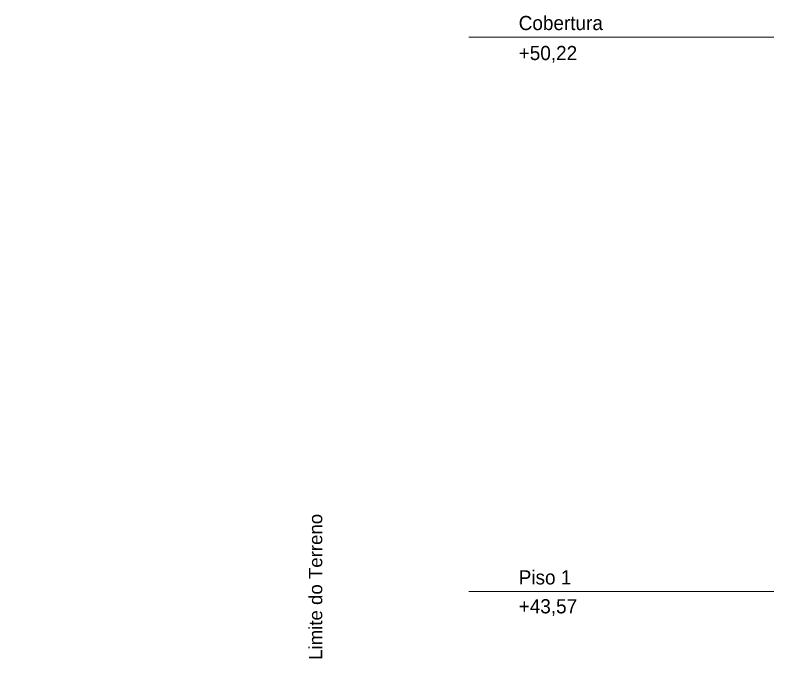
# Model space of a CAD drawing. Header units: metres. Extents: x -111189 to -108577, y -72951 to -72647.
# Drawn here: x -108908.2 to -108899.09, y -72939.45 to -72931.7 of the extents above; entities that cross this region are included whole.
import ezdxf

# ---------------------------------------------------------------- set-up
doc = ezdxf.new("R2010")
doc.units = ezdxf.units.M
doc.header["$MEASUREMENT"] = 0
doc.layers.add('00 - TEXTO GERAL', color=7, linetype='Continuous')
doc.layers.add('12 - COTAS GERAIS', color=7, linetype='Continuous')
doc.styles.add('ESTILO_GERADO_7', font='')
doc.styles.add('ESTILO_GERADO_8', font='')
doc.styles.get('ESTILO_GERADO_7').set_extended_font_data('Helvetica')
doc.styles.get('ESTILO_GERADO_8').set_extended_font_data('OPTIAgency-Gothic')
doc.dimstyles.new('ESTILO_GERADO__5', dxfattribs={"dimtxt": 0.15, "dimasz": 0.114, "dimexe": 0.18, "dimexo": 0.0625, "dimgap": 0, "dimtad": 1, "dimzin": 0, "dimdsep": 46, "dimtxsty": 'ESTILO_GERADO_7', "dimblk": 'ARROWHEAD_2', "dimblk1": 'ARROWHEAD_2', "dimblk2": 'ARROWHEAD_2', "dimcen": 0.09, "dimse1": 1, "dimse2": 1, "dimclrd": 7, "dimclre": 7, "dimclrt": 7, "dimadec": 0, "dimazin": 0, "dimtfac": 1, "dimtdec": 4, "dimtmove": 0, "dimatfit": 3, "dimfxl": 1, "dimtolj": 1, "dimtzin": 0, "dimarcsym": 0})

# ---------------------------------------------------------------- blocks, each defined once
blk = doc.blocks.new('*D1365', base_point=(-108745.4296, -72941.9624))
at = {"layer": '12 - COTAS GERAIS', "color": 7, "linetype": 'Continuous', "lineweight": 5, "transparency": 16777216}
for p, q in [((-108911.4752, -72934.9371), (-108911.3252, -72935.0237)), ((-108911.2877, -72934.9804), (-108911.5127, -72934.9804)), ((-108911.4002, -72938.6124), (-108911.4002, -72934.9804)), ((-108911.4752, -72938.5691), (-108911.3252, -72938.6557)), ((-108911.2877, -72938.6124), (-108911.5127, -72938.6124)), ((-108911.4002, -72938.6858), (-108911.4002, -72938.6124))]:
    blk.add_line(p, q, dxfattribs=at)
at = {"layer": '12 - COTAS GERAIS', "color": 7, "lineweight": 5, "transparency": 16777216, "char_height": 0.15, "attachment_point": 7, "rotation": 90, "style": 'ESTILO_GERADO_7'}
for s, insert in [('\\A1;{\\pql;\\fHelvetica|b0|i0|c0|p0;\\W1.000000;0,30}', (-108911.4302, -72935.4359)), ('\\A1;{\\pql;\\fHelvetica|b0|i0|c0|p0;\\W1.000000;3,63}', (-108911.4302, -72937.0025))]:
    blk.add_mtext(s, dxfattribs=dict(at, insert=insert))
blk = doc.blocks.new('ARROWHEAD_2')
at = {"color": 0, "linetype": 'Continuous', "lineweight": 0}
for p, q in [((0, 0), (-1, 0)), ((-0.378, -0.655), (0.378, 0.655))]:
    blk.add_line(p, q, dxfattribs=at)
blk = doc.blocks.new('*D1367', base_point=(-108745.4296, -72941.9624))
at = {"layer": '12 - COTAS GERAIS', "color": 7, "linetype": 'Continuous', "lineweight": 5, "transparency": 16777216}
for p, q in [((-108911.4752, -72938.9191), (-108911.3252, -72939.0057)), ((-108911.2877, -72938.9624), (-108911.5127, -72938.9624)), ((-108911.4002, -72941.9624), (-108911.4002, -72938.9624)), ((-108911.2877, -72941.9624), (-108911.5127, -72941.9624)), ((-108911.4752, -72941.9191), (-108911.3252, -72942.0057)), ((-108911.4002, -72942.0358), (-108911.4002, -72941.9624))]:
    blk.add_line(p, q, dxfattribs=at)
at = {"layer": '12 - COTAS GERAIS', "color": 7, "lineweight": 5, "transparency": 16777216, "char_height": 0.15, "attachment_point": 7, "rotation": 90, "style": 'ESTILO_GERADO_7'}
for s, insert in [('\\A1;{\\pql;\\fHelvetica|b0|i0|c0|p0;\\W1.000000;0,35}', (-108911.4302, -72939.4179)), ('\\A1;{\\pql;\\fHelvetica|b0|i0|c0|p0;\\W1.000000;3,00}', (-108911.4302, -72940.6685))]:
    blk.add_mtext(s, dxfattribs=dict(at, insert=insert))
blk = doc.blocks.new('B _STORY_MARKER', base_point=(-108745.4296, -72941.9624))
at = {"color": 7, "linetype": 'Continuous', "lineweight": 5}
for p, q in [((-108902.7539, -72931.9624), (-108902.6539, -72931.9624)), ((-108902.6539, -72931.9624), (-108902.5539, -72931.9624)), ((-108902.3539, -72931.9624), (-108902.5539, -72931.9624)), ((-108902.3539, -72931.9624), (-108902.1539, -72931.9624)), ((-108899.0919, -72931.9624), (-108902.1539, -72931.9624)), ((-108902.7539, -72938.6124), (-108902.6539, -72938.6124)), ((-108902.6539, -72938.6124), (-108902.5539, -72938.6124)), ((-108902.3539, -72938.6124), (-108902.5539, -72938.6124)), ((-108902.3539, -72938.6124), (-108902.1539, -72938.6124)), ((-108899.0919, -72938.6124), (-108902.1539, -72938.6124)), ((-108902.7539, -72941.9624), (-108902.6539, -72941.9624)), ((-108902.6539, -72941.9624), (-108902.5539, -72941.9624)), ((-108902.3539, -72941.9624), (-108902.5539, -72941.9624)), ((-108902.3539, -72941.9624), (-108902.1539, -72941.9624)), ((-108899.0919, -72941.9624), (-108902.1539, -72941.9624)), ((-108902.7539, -72944.6624), (-108902.6539, -72944.6624)), ((-108902.6539, -72944.6624), (-108902.5539, -72944.6624)), ((-108902.3539, -72944.6624), (-108902.5539, -72944.6624)), ((-108902.3539, -72944.6624), (-108902.1539, -72944.6624)), ((-108899.0919, -72944.6624), (-108902.1539, -72944.6624))]:
    blk.add_line(p, q, dxfattribs=at)
at = {"color": 7, "lineweight": 5, "char_height": 0.17, "attachment_point": 1, "style": 'ESTILO_GERADO_8'}
for s, insert, line_spacing_factor in [('\\A1;{\\pql;\\pt0;\\fOPTIAgency-Gothic|b0|i0|c0|p0;\\W1.000000;\\fOPTIAgency-Gothic|b0|i0|c0|p0;\\W1.000000;\\fOPTIAgency-Gothic|b0|i0|c0|p0;\\W1.000000;Cobertura\\P\\pql;\\pt0;\\fOPTIAgency-Gothic|b0|i0|c0|p0;\\W1.000000;+50,22}', (-108902.1539, -72931.7067), 1.270205), ('\\A1;{\\pql;\\pt0;\\fOPTIAgency-Gothic|b0|i0|c0|p0;\\W1.000000;\\fOPTIAgency-Gothic|b0|i0|c0|p0;\\W1.000000;\\fOPTIAgency-Gothic|b0|i0|c0|p0;\\W1.000000;Piso 1\\P\\pql;\\pt0;\\fOPTIAgency-Gothic|b0|i0|c0|p0;\\W1.000000;+43,57}', (-108902.1539, -72938.3588), 1.225093), ('\\A1;{\\pql;\\pt0;\\fOPTIAgency-Gothic|b0|i0|c0|p0;\\W1.000000;\\fOPTIAgency-Gothic|b0|i0|c0|p0;\\W1.000000;\\fOPTIAgency-Gothic|b0|i0|c0|p0;\\W1.000000;Piso 0\\P\\pql;\\pt0;\\fOPTIAgency-Gothic|b0|i0|c0|p0;\\W1.000000;+40,22}', (-108902.1539, -72941.7088), 1.225093), ('\\A1;{\\pql;\\pt0;\\fOPTIAgency-Gothic|b0|i0|c0|p0;\\W1.000000;\\fOPTIAgency-Gothic|b0|i0|c0|p0;\\W1.000000;\\fOPTIAgency-Gothic|b0|i0|c0|p0;\\W1.000000;Piso -1\\P\\pql;\\pt0;\\fOPTIAgency-Gothic|b0|i0|c0|p0;\\W1.000000;+37,52}', (-108902.1539, -72944.4088), 1.225093)]:
    blk.add_mtext(s, dxfattribs=dict(at, insert=insert, line_spacing_factor=line_spacing_factor))

msp = doc.modelspace()

# ---------------------------------------------------------------- block references
at = {"linetype": 'Continuous', "lineweight": 0}
msp.add_blockref('B _STORY_MARKER', (-108745.4296, -72941.9624), dxfattribs=at)

# ---------------------------------------------------------------- texts
at = {"layer": '00 - TEXTO GERAL', "color": 7, "linetype": 'Continuous', "lineweight": 5, "insert": (-108904.6715, -72939.4337), "char_height": 0.16, "attachment_point": 1, "rotation": 90, "style": 'ESTILO_GERADO_7'}
msp.add_mtext('\\A1;{\\pql;\\fHelvetica|b0|i0|c0|p0;\\W1.000000;Limite d\\fHelvetica|b0|i0|c0|p0;\\W1.000000;o Terreno}', dxfattribs=at)

# ---------------------------------------------------------------- dimensions: what is measured, and where the dimension line sits
at = {"layer": '12 - COTAS GERAIS', "color": 7, "linetype": 'Continuous', "lineweight": 5}
for base, p1, p2, picture, middle in [((-108911.4002, -72934.9804), (-108899.0919, -72938.6124), (-108911.2649, -72934.9804), '*D1365', (-108911.5052, -72936.8083)), ((-108911.4002, -72938.9624), (-108899.0919, -72941.9624), (-108913.8847, -72938.9624), '*D1367', (-108911.5052, -72940.4743))]:
    dim = msp.add_linear_dim(base=base, p1=p1, p2=p2, angle=90, dimstyle='ESTILO_GERADO__5', dxfattribs=at)
    dim.commit()
    dim.dimension.update_dxf_attribs({"geometry": picture, "text_midpoint": middle, "dimtype": 160, "text_rotation": 90})

doc.saveas('drawing.dxf')
